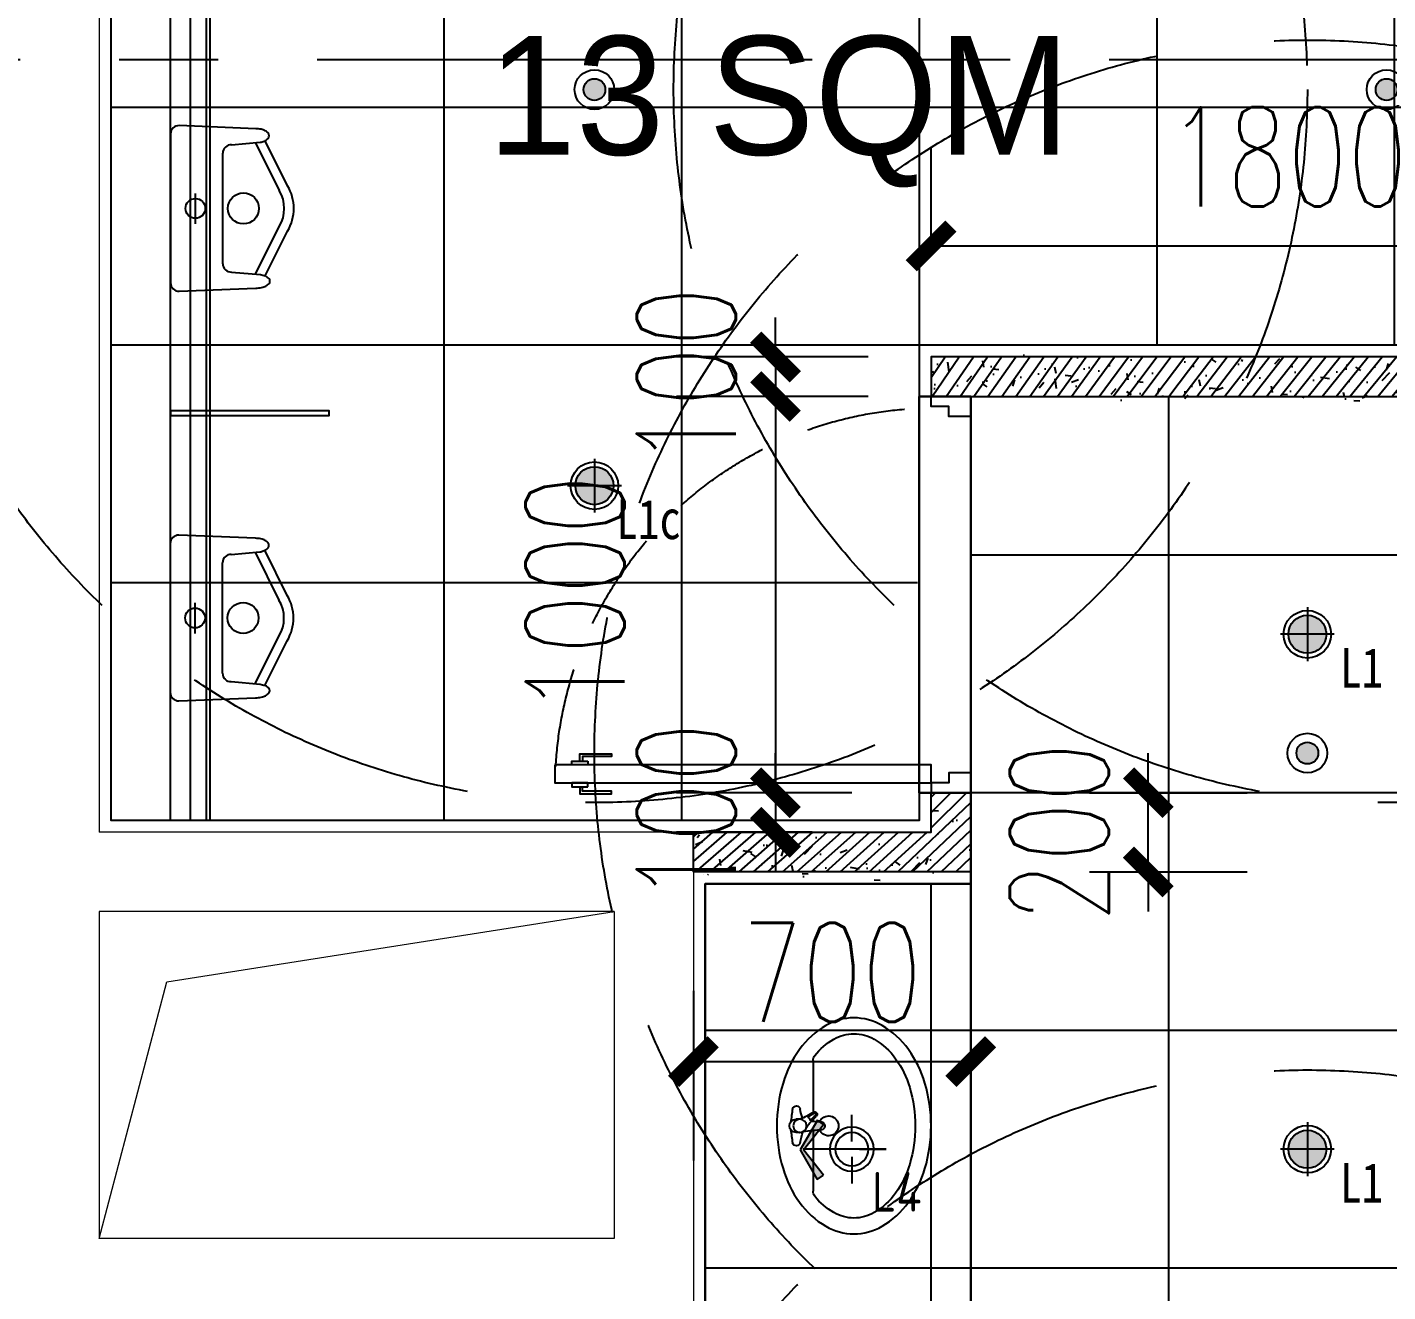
# Model space of a CAD drawing. Header units: millimetres. Extents: x -86392818 to -86307589, y 1129347621 to 1129375919.
# Drawn here: x -86317571 to -86314136, y 1129361861 to 1129365053 of the extents above; entities that cross this region are included whole.
import ezdxf
from ezdxf.enums import TextEntityAlignment as Align

# ---------------------------------------------------------------- set-up
doc = ezdxf.new("R2010")
doc.units = ezdxf.units.MM
doc.header["$LTSCALE"] = 1000
for name, pattern in [('CENTER', [2, 1.25, -0.25, 0.25, -0.25]), ('DASH', [0.35, 0.25, -0.1]), ('DASHED2', [0.375, 0.25, -0.125])]:
    doc.linetypes.add(name, pattern=pattern)
doc.layers.get('Defpoints').update_dxf_attribs({"color": 250})
for name, color, linetype in [('A—墙体-填充', 8, 'Continuous'), ('A—轴线', 1, 'CENTER'), ('C—平顶—喷淋', 5, 'Continuous'), ('C—平顶—灯具', 1, 'Continuous'), ('C—平顶—轮廓线', 4, 'Continuous'), ('FF-FIXT', 31, 'Continuous'), ('F—地坪—hatch', 8, 'Continuous'), ('F—地坪—分格', 5, 'Continuous'), ('P—平面—卫生间隔断2', 4, 'Continuous'), ('P—平面—固定家具(不到顶)', 4, 'Continuous'), ('P—平面—移动家具', 165, 'Continuous'), ('P—平面—装饰面层线', 6, 'Continuous'), ('P—平面—门', 1, 'Continuous'), ('P—隔墙—石膏板墙（到顶）', 2, 'Continuous'), ('TEXT\u3000文字', 4, 'Continuous'), ('WALL-DIM', 3, 'Continuous')]:
    doc.layers.add(name, color=color, linetype=linetype)
doc.layers.add('Q-01 原始墙柱', color=7, linetype='Continuous', lineweight=0)
doc.styles.add('_TCH_DIM_T3', font='SIMPLEX', dxfattribs={"width": 0.7058823529411765, "bigfont": 'GBCBIG'})
doc.styles.add('HZTXT', font='t.shx', dxfattribs={"bigfont": 'hztxt.shx'})
doc.styles.get("Standard").update_dxf_attribs({"font": 'gbenor.shx', "bigfont": 'gbcbig.shx'})
doc.styles.add('黑体', font='simhei.ttf')
doc.linetypes.add('R_LINE', pattern='A,0.3,-0.1,["D",Standard,S=0.08,R=0,X=-0.03,Y=-0.03],-0.1', length=0.5)
doc.dimstyles.new('WALL-DIM', dxfattribs={"dimtxt": 250, "dimasz": 100, "dimexe": 250, "dimexo": 300, "dimgap": 100, "dimtad": 1, "dimdec": 0, "dimzin": 0, "dimdsep": 46, "dimtxsty": '_TCH_DIM_T3', "dimblk": 'ARCHTICK', "dimcen": 0.09, "dimclrd": 1, "dimclre": 1, "dimclrt": 7, "dimazin": 2, "dimtfac": 1, "dimtdec": 0, "dimtix": 1, "dimtmove": 2, "dimatfit": 3, "dimfxl": 500, "dimfxlon": 1, "dimtolj": 1, "dimtzin": 0, "dimarcsym": 0})
pattern_1 = [(45, (0, 0), (-17.67766952966369, 17.67766952966369), []), (49.99999999999999, (0, 0), (182.184668996004, -15.93908553890309), [19.05, -209.55]), (355, (0, 0), (-35.24282597566699, 191.05664288218), [15.24, -167.64]), (100.451, (15.182, -1.32825), (146.9425016659592, 175.1166878202919), [16.19, -178.09]), (46.18420000000001, (0, 50.8), (271.0790408921299, -42.04232793272715), [28.575, -314.325]), (96.6356, (22.5899, 47.2965), (237.4042344662371, 247.4255558900492), [24.285, -267.135]), (351.1840000000001, (0, 50.8), (237.4046058139339, 247.4251178605977), [22.86, -251.46]), (21, (25.4, 38.1), (151.6148798353833, -102.2655185167625), [19.05, -209.55]), (326.0000000000001, (25.4, 38.1), (61.80202834764707, 184.1879661223193), [15.24, -167.64]), (71.4514, (38.0345, 29.5779), (213.4164907701245, 81.92285771605745), [16.19, -178.09]), (37.50000000000001, (0, 0), (3.088603250591817, 84.55503887315311), [0, -165.608, 0, -170.18, 0, -168.275]), (7.499999999999999, (0, 0), (66.81966251030575, 100.1805748181195), [0, -97.02799999999999, 0, -161.798, 0, -64.135]), (327.5, (-56.642, 0), (135.5905951668714, -5.728743992673444), [0, -63.5, 0, -198.12, 0, -262.89]), (317.5, (-82.042, 0), (148.129181386018, 25.42649103333303), [0, -82.55, 0, -131.572, 0, -186.69])]

# ---------------------------------------------------------------- blocks, each defined once
blk = doc.blocks.new('$lvtry$00000195')
at = {"color": 0}
for p, q in [((-16.69233967363834, -58.32463455200195), (-16.69233967363834, -48.48868727684021)), ((16.69233883917332, -58.32463455200195), (16.69233883917332, -48.48868727684021)), ((-165.1691291630268, -91.37854719161987), (-34.43534030020237, -91.37854719161987)), ((-16.18431635200977, -91.37854719161987), (-10.95621004700661, -91.37854719161987)), ((10.95620921254158, -91.37854719161987), (165.1691283285618, -91.37854719161987))]:
    blk.add_line(p, q, dxfattribs=at)
blk.add_lwpolyline([(272.6389248520136, -194.7421038150787, -0.132138150954981), (253.5803441107273, -265.5990381240845, -0.1066614028990579), (192.7848324477673, -332.4455661773682, -0.08333936943727896), (107.9217584133148, -373.8538565635681, -0.07203938757544345), (-4.172325134277344e-07, -389.484207868576, -0.0720393875754408), (-107.9217592477798, -373.8538565635681, -0.08333936943727983), (-192.7848332822323, -332.4455661773682, -0.1066614028990598), (-253.5803449451923, -265.5990381240845, -0.1321381509549841), (-272.6389256864786, -194.7421038150787, -0.1321381509549794), (-253.5803449451923, -123.885169506073, -0.1066614028990545), (-192.7848332822323, -57.03864169120789, -0.08333936943728208), (-107.9217592477798, -15.63035130500793, -0.07203938757544434), (-4.172325134277344e-07, 0, -0.07203938757544699), (107.9217584133148, -15.63035130500793, -0.08333936943728112), (192.7848324477673, -57.03864169120789, -0.1066614028990595), (253.5803441107273, -123.885169506073, -0.1321381509549796)], format="xyb", close=True, dxfattribs=at)
blk.add_circle((-4.172325134277344e-07, -58.32463455200195), 16.69233925081608, dxfattribs=at)
for centre, radius, start, end in [((-64.28781054913998, 218.3654627799988), 258.7112282179222, 274.7069152309099, 282.3731624528651), ((-4.172325134277344e-07, -48.48868727684021), 16.69233925081608, 0, 180), ((64.28780971467495, 218.3654627799988), 258.7112282179222, 257.6268375471349, 265.2930847690901), ((-40.18135765194893, -49.11782050132751), 10.06450358181337, 106.6095623211272, 258.164817256776), ((-74.62124821543694, -228.483856678009), 172.5795059260873, 71.36004804064723, 79.18731878088961), ((-170.980091676116, 3.459482908248901), 166.2489730946692, 324.8410702194401, 338.1337136159112), ((381.0866096019745, -130.7378859519958), 372.2172360846195, 170.1008307913739, 177.6017530940374), ((74.62124738097191, -228.483856678009), 172.5795059260873, 100.8126812191104, 110.4190704462715), ((40.1813568174839, -49.11782050132751), 10.06450358181337, 281.835182743224, 73.39043767887277), ((-68.28579360246658, -231.3372843265533), 174.1962364631342, 128.9256908723764, 149.8905968400525), ((-165.1691291630268, -111.3785471916199), 20, 90, 128.9256908723764), ((-28.90521539747715, -95.10043668746948), 6.774339234079719, 155.3439806171497, 308.3224213043854), ((-170.980091676116, 3.459482908248901), 169.652629299969, 324.8410702194401, 331.3523351813095), ((-28.90521539747715, -95.10043668746948), 3.370683028779979, 155.3439806171497, 308.3224213043854), ((100.4320492744446, -209.866286277771), 169.6526292999691, 132.3140586581669, 138.8253197543048), ((100.4320492744446, -209.866286277771), 166.2489730946693, 125.5326812907816, 138.8253197543048), ((-12.26054613292217, -73.92359852790833), 10.59940537502004, 201.892371605984, 261.7740215935694), ((-381.0866104364395, -130.7378859519958), 372.2172360846195, 2.398246905962601, 6.762688729096951), ((165.1691283285618, -111.3785471916199), 20, 51.07430912762359, 90), ((165.1691283285618, -111.3785471916199), 20, 51.07430912762359, 90), ((68.28579276800156, -231.3372843265533), 174.1962364631293, 30.10940315994746, 51.07430912762359), ((-4.172325134277344e-07, -130.7294490337372), 25.04147884924896, 112.5160050319431, 67.48399496805696), ((-4.172325134277344e-07, -111.4875917434692), 9.902517937004529, 201.7836905390656, 338.2163094609344), ((-131.3919274657965, -194.7421038150787), 101.2469982179396, 149.8905968400525, 180), ((131.3919266313314, -194.7421038150787), 101.2469982179356, 0, 30.10940315994746), ((-131.3919274657965, -194.7421038150787), 101.2469982179332, 180, 210.1094031599475), ((131.3919266313314, -194.7421038150787), 101.2469982179359, 329.8905968400526, 0), ((-68.28579360246658, -158.1469235420227), 174.1962364631246, 210.1094031599475, 234.4623142680914), ((68.28579276800156, -158.1469235420227), 174.1962364631294, 305.5376857319085, 329.8905968400526), ((-27.00015760958195, -100.3470373153687), 245.2267269097811, 234.4623142680914, 253.5182608374615), ((27.00015677511692, -100.3470373153687), 245.2267269097772, 286.4817391625385, 305.5376857319085), ((-4.172325134277344e-07, -9.089240074157715), 340.394967608484, 253.5182608374615, 270), ((-4.172325134277344e-07, -9.089240074157715), 340.3949676084785, 270, 286.4817391625385)]:
    blk.add_arc(centre, radius, start, end, dxfattribs=at)
blk = doc.blocks.new('A$C6d60e384')
at = {"layer": 'P—平面—门', "extrusion": (6.022252300000004e-09, 9.308592799999997e-09, 1), "elevation": 9.4955826690966e-06}
blk.add_lwpolyline([(100, 1000), (-1.126100168193314e-15, 1000), (-3.92903488647165e-15, 950), (55, 950), (55, 975), (100, 975)], close=True, dxfattribs=at)
at = {"layer": 'P—平面—门', "elevation": -6.673853795998774e-06}
blk.add_lwpolyline([(1050, 70), (1050, 25), (100, 25), (100, 70)], close=True, dxfattribs=at)
at = {"layer": 'P—平面—门', "color": 9, "extrusion": (6.022252300000004e-09, 9.308592799999997e-09, 1)}
for points, elevation in [([(986.7384538501501, 80), (986.7384538501501, 98.11192059516907), (986.7384538501501, 98.11192059516907), (906.7384538501501, 98.11192059516907), (906.7384538501501, 91.11192059516907), (979.7384538501501, 91.11192059516907), (979.7384538501501, 80)], 4.621383287912011e-07), ([(986.7384538501501, 15), (986.7384538501501, -3.111920595169072), (986.7384538501501, -3.111920595169072), (906.7384538501501, -3.111920595169072), (906.7384538501501, 3.888079404830929), (979.7384538501501, 3.888079404830929), (979.7384538501501, 15)], 4.62138328068992e-07)]:
    blk.add_lwpolyline(points, dxfattribs=dict(at, elevation=elevation))
for points, elevation in [([(966.7384538501501, 80), (966.7384538501501, 70), (1006.73845385015, 70), (1006.73845385015, 80)], 1.008031920427257e-07), ([(966.7384538501501, 15), (966.7384538501501, 25), (1006.73845385015, 25), (1006.73845385015, 15)], 1.008031930968735e-07)]:
    blk.add_lwpolyline(points, close=True, dxfattribs=dict(at, elevation=elevation))
at = {"layer": 'P—平面—门', "extrusion": (6.022252300000004e-09, 9.308592799999997e-09, 1)}
for points in [[(0, 0), (2.802934718278335e-15, 50.00000000000001), (55.00000000000001, 50.00000000000001), (55, 25), (100, 25), (100, -2.937330680338584e-24)], [(100, -2.937330680338584e-24), (0, 0)]]:
    blk.add_lwpolyline(points, dxfattribs=at)
at = {"layer": 'P—平面—门', "color": 251, "linetype": 'DASHED2', "extrusion": (6.022252300000004e-09, 9.308592799999997e-09, 1)}
blk.add_arc((90.94718488554552, 14.37825112003209, -380905905.7522035), 960.664402649625, 3.319238204849895, 89.46006643878563, dxfattribs=at)
blk = doc.blocks.new('$lvtry$00000234')
at = {"color": 0}
for p, q in [((-39.33487820625305, -62.56481426954269), (37.92116856575012, -62.56481426954269)), ((-139.6757028102875, -131.7203925848007), (139.5812139511108, -131.7203926444054)), ((-160.6583280563354, -153.5744669437408), (-167.0881416797638, -227.1090129613876)), ((160.5633294582367, -153.5868979096413), (166.8352358341217, -226.2307397127151)), ((-165.9755992889404, -214.3854252099991), (-45.68155717849731, -274.1496642827988)), ((165.8083703517914, -214.3371550440788), (45.41717028617859, -274.1496642827988))]:
    blk.add_line(p, q, dxfattribs=at)
blk.add_lwpolyline([(170.8382084369659, -238.6369906067848, 0.002799224399786941), (171.0465054512024, -239.0403150320053, 0.1051749985990888), (177.4744017124176, -246.7984821796417, 0.1689089650622772), (183.5022101402283, -248.8945862054825, 0.1689089650621632), (189.5300183296204, -246.7984821200371, 0.1051749985980265), (195.9579150676727, -239.0403150320053, 0.06729118041158669), (199.6618356704712, -228.8280938863754, 0.05344065871876807), (201.1172368526459, -215.2500000596046), (209.1034581661224, -21.8665052652359, 0.4263547227833062), (188.1213426589966, 0), (-188.1213428974152, -5.960464477539062e-08, 0.4261796984753045), (-209.1039679050446, -21.85407435894012), (-201.2320029735565, -215.2500000596046, 0.05056628170436467), (-199.7730829715729, -229.6389316916466, 0.06440481855728585), (-196.0798931121826, -240.3957397937775, 0.1039498976687109), (-189.5862362384796, -248.6511541604996, 0.1760682132066466), (-183.6415998935699, -250.8114461898804, 0.176068213209208), (-177.6969637870789, -248.6511541604996, 0.1039498976640903), (-171.2033069133759, -240.3957397937775, 0.00913790330138235), (-170.511611700058, -238.9306022524834), (-57.25145053863525, -295.200283229351, 0.2763607166965815), (56.98706293106079, -295.200283229351), (170.8382084369659, -238.6369906663895)], format="xyb", dxfattribs=at)
for points in [[(-167.0881416797638, -227.1090129613876), (-170.511611700058, -238.9306022524834)], [(167.3425841331482, -228.8280938863754), (170.8382084369659, -238.6369906663895)]]:
    blk.add_lwpolyline(points)
for centre, radius in [((0.05476737022399902, -62.56481426954269), 25.00048468202858), ((0.0283501148223877, -183.8271946907043), 39.12803166830254)]:
    blk.add_circle(centre, radius, dxfattribs=at)
for centre, radius, start, end in [((-139.6757025718689, -152.7203925848007), 21, 90, 182.3308744582203), ((139.5812139511108, -152.7203925848007), 21, 357.6351816284423, 90), ((229.9529695510864, -215.25), 64.06578615710568, 189.8691043890647, 192.2360572647931), ((-0.1321935653686523, -199.7511901855469), 87.23461174282761, 238.5235635358006, 301.4764364641994)]:
    blk.add_arc(centre, radius, start, end, dxfattribs=at)
blk = doc.blocks.new('A$C5AE9663F')
at = {"layer": 'A—轴线', "color": 24, "linetype": 'CENTER'}
blk.add_line((29900, 14500), (-4400, 14500), dxfattribs=at)
blk = doc.blocks.new('A$C23090EF4')
at = {"layer": 'C—平顶—灯具', "color": 1}
for p, q in [((166.3745706129121, 207.6790022371133, 3.810314301665388e-08), (166.3745706129121, 274.9346632957895, 3.810314301665388e-08)), ((80.0072987540625, 188.5673914371291, 3.810314301665388e-08), (289.5182813548599, 188.5673914371291, 3.810314301665388e-08)), ((147.2629598135827, 188.5673914371291, 3.810314301665388e-08), (80.0072987540625, 188.5673914371291, 3.810314301665388e-08)), ((185.4861814122414, 188.5673914371291, 3.810314301665388e-08), (252.7418424717616, 188.5673914371291, 3.810314301665388e-08)), ((166.3745706129121, 169.4557806380471, 3.810314301665388e-08), (166.3745706129121, 102.2001195784687, 3.810314301665388e-08))]:
    blk.add_line(p, q, dxfattribs=at)
at = {"layer": 'C—平顶—灯具'}
for p, q in [((237.7800405120943, 251.0249660771078, 3.810314301665388e-08), (253.193114568945, 261.8140402766439, 3.810314301665388e-08)), ((288.4237071124371, 187.1628723882168, 3.810314301665388e-08), (237.7800405120943, 251.0249660771078, 3.810314301665388e-08)), ((253.193114568945, 261.8140402766439, 3.810314301665388e-08), (296.6947772590211, 187.1978698642197, 3.810314301665388e-08)), ((238.3222851012251, 122.8744948266976, 3.810314301665388e-08), (288.4237071124371, 187.1628723882168, 3.810314301665388e-08)), ((296.6947772590211, 187.1978698642197, 3.810314301665388e-08), (253.8261094938498, 112.2162396614876, 3.810314301665388e-08)), ((253.8261094938498, 112.2162396614876, 3.810314301665388e-08), (238.3222851012251, 122.8744948266976, 3.810314301665388e-08))]:
    blk.add_line(p, q, dxfattribs=at)
at = {"layer": 'C—平顶—灯具', "color": 1}
blk.add_ellipse((166.3745706129121, 188.5673914371291, 3.810314301665388e-08), major_axis=(39.37144325734114, 39.37144325734114), ratio=0.999999999998767, start_param=0.7853981633980648, end_param=7.068583470577651, dxfattribs=at)
at = {"layer": 'C—平顶—灯具', "color": 8}
blk.add_ellipse((166.3745706129121, 188.5673914371291, 3.810314301665388e-08), major_axis=(-29.52858244299803, 29.52858244299803), ratio=0.9999999999999942, start_param=-0.7853981633974512, end_param=5.497787143782135, dxfattribs=at)
at = {"layer": 'C—平顶—灯具', "color": 9}
for points in [[(237.7800405120943, 251.0249660740956, 3.810314301665388e-08), (288.4237071134266, 187.1628723812464, 3.810314301665388e-08), (253.1931145681301, 261.8140402718564, 3.810314301665388e-08), (296.6947772590211, 187.197869857162, 3.810314301665388e-08)], [(238.3222851011087, 122.8744948165549, 3.810314301665388e-08), (288.4237071134266, 187.1628723812464, 3.810314301665388e-08), (253.8261094946647, 112.21623965865, 3.810314301665388e-08), (296.6947772590211, 187.197869857162, 3.810314301665388e-08)]]:
    blk.add_solid(points, dxfattribs=at)
at = {"layer": 'C—平顶—灯具', "color": 1}
blk.add_attdef('L0', text='', height=100, dxfattribs=at).set_placement((3.108038632490207, 131.0370110616786, 3.810314301665388e-08), align=Align.TOP_LEFT)
blk = doc.blocks.new('A$C57ED5969')
at = {"layer": 'C—平顶—灯具'}
h = blk.add_hatch(color=7, dxfattribs=at)
h.set_gradient(color1=(255, 255, 255), color2=(128, 128, 128), name='SPHERICAL')
edge = h.paths.add_edge_path()
edge.add_arc((0, 1.164153218269348e-10), 47.99999999976313, 0, 360)
for p, q in [((2.328306436538696e-10, 67.95796331076417), (2.328306436538696e-10, -67.95796331088059)), ((67.95796331111342, 0), (-67.95796331064776, 0))]:
    blk.add_line(p, q, dxfattribs=at)
for radius in [59.99999999970392, 47.99999999976313]:
    blk.add_circle((0, 0), radius, dxfattribs=at)
at = {"layer": 'C—平顶—灯具', "style": '黑体', "width": 0.8}
blk.add_text('L1', height=100, dxfattribs=at).set_placement((136.9602552212309, -84.63702168583404, 75.29647824816585), align=Align.MIDDLE_CENTER)
blk = doc.blocks.new('L2a')
at = {"layer": 'C—平顶—灯具'}
h = blk.add_hatch(color=7, dxfattribs=at)
h.set_gradient(color1=(255, 255, 255), color2=(128, 128, 128), name='SPHERICAL')
edge = h.paths.add_edge_path()
edge.add_arc((-2.328306436538696e-10, 2.328306436538696e-10), 47.99999999976313, 0, 360)
for p, q in [((0, 67.95796331088059), (0, -67.95796331076417)), ((67.95796331088059, 1.164153218269348e-10), (-67.95796331088059, 1.164153218269348e-10))]:
    blk.add_line(p, q, dxfattribs=at)
for radius in [59.99999999970392, 47.99999999976313]:
    blk.add_circle((-2.328306436538696e-10, 1.164153218269348e-10), radius, dxfattribs=at)
at = {"layer": 'C—平顶—灯具', "style": '黑体', "width": 0.8}
blk.add_text('L1c', height=100, dxfattribs=at).set_placement((136.9602552209981, -84.63702168571763, 75.29647824816585), align=Align.MIDDLE_CENTER)
blk = doc.blocks.new('pen lin')
at = {"layer": 'C—平顶—喷淋'}
blk.add_hatch(color=8, dxfattribs=at).paths.add_polyline_path([(-27.5, 0, 1), (27.5, 0, 1)])
for radius in [49.99999999999999, 27.49999999999999]:
    blk.add_circle((0, 0), radius, dxfattribs=at)
at = {"layer": 'Defpoints', "color": 251, "linetype": 'DASH', "ltscale": 3}
blk.add_circle((0, 0), 1800, dxfattribs=at)
blk = doc.blocks.new('_ArchTick')
at = {"color": 44, "const_width": 0.4}
blk.add_lwpolyline([(-0.5, -0.5), (0.5, 0.5)], dxfattribs=at)
blk = doc.blocks.new('*D273')
at = {"layer": 'Defpoints', "color": 0, "transparency": 16777216}
for p in [(-86313489.20660247, 1129364501.113646), (-86315289.20660238, 1129364220.965556), (-86313489.20660247, 1129364220.965557)]:
    blk.add_point(p, dxfattribs=at)
at = {"layer": 'WALL-DIM', "color": 1, "lineweight": -2, "transparency": 16777216}
for p, q in [((-86315289.20660238, 1129364501.113646), (-86315289.20660238, 1129364751.113646)), ((-86313489.20660247, 1129364501.113646), (-86313489.20660247, 1129364751.113646)), ((-86315289.20660238, 1129364501.113646), (-86313489.20660247, 1129364501.113646))]:
    blk.add_line(p, q, dxfattribs=at)
at = {"layer": 'WALL-DIM', "color": 1, "lineweight": -2, "transparency": 16777216, "xscale": 100, "yscale": 100, "zscale": 100, "rotation": 180}
blk.add_blockref('_ArchTick', (-86315289.20660238, 1129364501.113646), dxfattribs=at)
at = {"layer": 'WALL-DIM', "color": 1, "lineweight": -2, "transparency": 16777216, "xscale": 100, "yscale": 100, "zscale": 100}
blk.add_blockref('_ArchTick', (-86313489.20660247, 1129364501.113646), dxfattribs=at)
at = {"layer": 'WALL-DIM', "color": 7, "transparency": 16777216, "insert": (-86314389.20660242, 1129364726.113646), "char_height": 250, "attachment_point": 5, "style": '_TCH_DIM_T3'}
blk.add_mtext('\\A1;1800', dxfattribs=at)
blk = doc.blocks.new('*D274')
at = {"layer": 'Defpoints', "color": 0, "transparency": 16777216}
for p in [(-86315147.66225271, 1129364220.965557), (-86315682.12497947, 1129364120.965557), (-86315147.66225271, 1129364120.965557)]:
    blk.add_point(p, dxfattribs=at)
at = {"layer": 'WALL-DIM', "color": 1, "lineweight": -2, "transparency": 16777216}
for p, q in [((-86315682.12497947, 1129364220.965557), (-86315682.12497947, 1129364320.965557)), ((-86315447.66225271, 1129364220.965557), (-86315932.12497947, 1129364220.965557)), ((-86315682.12497947, 1129364220.965557), (-86315682.12497947, 1129364120.965557)), ((-86315447.66225271, 1129364120.965557), (-86315932.12497947, 1129364120.965557)), ((-86315682.12497947, 1129364120.965557), (-86315682.12497947, 1129364020.965557))]:
    blk.add_line(p, q, dxfattribs=at)
at = {"layer": 'WALL-DIM', "color": 1, "lineweight": -2, "transparency": 16777216, "xscale": 100, "yscale": 100, "zscale": 100}
for p, rotation in [((-86315682.12497947, 1129364220.965557), 270), ((-86315682.12497947, 1129364120.965557), 90)]:
    blk.add_blockref('_ArchTick', p, dxfattribs=dict(at, rotation=rotation))
at = {"layer": 'WALL-DIM', "color": 7, "transparency": 16777216, "insert": (-86315907.12497912, 1129364170.965557), "char_height": 250, "attachment_point": 5, "rotation": 90, "style": '_TCH_DIM_T3'}
blk.add_mtext('\\A1;100', dxfattribs=at)
blk = doc.blocks.new('*D275')
at = {"layer": 'Defpoints', "color": 0, "transparency": 16777216}
for p in [(-86315147.66225271, 1129364120.965557), (-86315682.12497953, 1129363120.965557), (-86315189.20660241, 1129363120.965557)]:
    blk.add_point(p, dxfattribs=at)
at = {"layer": 'WALL-DIM', "color": 1, "lineweight": -2, "transparency": 16777216}
for p, q in [((-86315447.66225271, 1129364120.965557), (-86315932.12497953, 1129364120.965557)), ((-86315682.12497953, 1129364120.965557), (-86315682.12497953, 1129363120.965557)), ((-86315489.20660241, 1129363120.965557), (-86315932.12497953, 1129363120.965557))]:
    blk.add_line(p, q, dxfattribs=at)
at = {"layer": 'WALL-DIM', "color": 1, "lineweight": -2, "transparency": 16777216, "xscale": 100, "yscale": 100, "zscale": 100}
for p, rotation in [((-86315682.12497953, 1129364120.965557), 90), ((-86315682.12497953, 1129363120.965557), 270)]:
    blk.add_blockref('_ArchTick', p, dxfattribs=dict(at, rotation=rotation))
at = {"layer": 'WALL-DIM', "color": 7, "transparency": 16777216, "insert": (-86316188.20911807, 1129363620.965557), "char_height": 250, "attachment_point": 5, "rotation": 90, "style": '_TCH_DIM_T3'}
blk.add_mtext('\\A1;1000', dxfattribs=at)
blk = doc.blocks.new('*D276')
at = {"layer": 'Defpoints', "color": 0, "transparency": 16777216}
for p in [(-86315189.20660241, 1129363120.965557), (-86315682.12497953, 1129363020.965557), (-86315289.20660241, 1129363020.965557)]:
    blk.add_point(p, dxfattribs=at)
at = {"layer": 'WALL-DIM', "color": 1, "lineweight": -2, "transparency": 16777216}
for p, q in [((-86315682.12497953, 1129363120.965557), (-86315682.12497953, 1129363220.965557)), ((-86315489.20660241, 1129363120.965557), (-86315932.12497953, 1129363120.965557)), ((-86315682.12497953, 1129363120.965557), (-86315682.12497953, 1129363020.965557)), ((-86315589.20660241, 1129363020.965557), (-86315932.12497953, 1129363020.965557)), ((-86315682.12497953, 1129363020.965557), (-86315682.12497953, 1129362920.965557))]:
    blk.add_line(p, q, dxfattribs=at)
at = {"layer": 'WALL-DIM', "color": 1, "lineweight": -2, "transparency": 16777216, "xscale": 100, "yscale": 100, "zscale": 100}
for p, rotation in [((-86315682.12497953, 1129363120.965557), 270), ((-86315682.12497953, 1129363020.965557), 90)]:
    blk.add_blockref('_ArchTick', p, dxfattribs=dict(at, rotation=rotation))
at = {"layer": 'WALL-DIM', "color": 7, "transparency": 16777216, "insert": (-86315907.12497918, 1129363070.965557), "char_height": 250, "attachment_point": 5, "rotation": 90, "style": '_TCH_DIM_T3'}
blk.add_mtext('\\A1;100', dxfattribs=at)
blk = doc.blocks.new('*D277')
at = {"layer": 'Defpoints', "color": 0, "transparency": 16777216}
for p in [(-86315889.20660238, 1129362920.965556), (-86315189.20660238, 1129362920.965556), (-86315189.20660238, 1129362442.205222)]:
    blk.add_point(p, dxfattribs=at)
at = {"layer": 'WALL-DIM', "color": 1, "lineweight": -2, "transparency": 16777216}
for p, q in [((-86315889.20660238, 1129362620.965556), (-86315889.20660238, 1129362192.205222)), ((-86315189.20660238, 1129362620.965556), (-86315189.20660238, 1129362192.205222)), ((-86315889.20660238, 1129362442.205222), (-86315189.20660238, 1129362442.205222))]:
    blk.add_line(p, q, dxfattribs=at)
at = {"layer": 'WALL-DIM', "color": 1, "lineweight": -2, "transparency": 16777216, "xscale": 100, "yscale": 100, "zscale": 100, "rotation": 180}
blk.add_blockref('_ArchTick', (-86315889.20660238, 1129362442.205222), dxfattribs=at)
at = {"layer": 'WALL-DIM', "color": 1, "lineweight": -2, "transparency": 16777216, "xscale": 100, "yscale": 100, "zscale": 100}
blk.add_blockref('_ArchTick', (-86315189.20660238, 1129362442.205222), dxfattribs=at)
at = {"layer": 'WALL-DIM', "color": 7, "transparency": 16777216, "insert": (-86315539.20660238, 1129362667.205222), "char_height": 250, "attachment_point": 5, "style": '_TCH_DIM_T3'}
blk.add_mtext('\\A1;700', dxfattribs=at)
blk = doc.blocks.new('*D278')
at = {"layer": 'Defpoints', "color": 0, "transparency": 16777216}
for p in [(-86315189.20660241, 1129363120.965557), (-86314740.76739366, 1129363120.965557), (-86315189.20660241, 1129362920.965557)]:
    blk.add_point(p, dxfattribs=at)
at = {"layer": 'WALL-DIM', "color": 1, "lineweight": -2, "transparency": 16777216}
for p, q in [((-86314740.76739366, 1129363120.965557), (-86314740.76739366, 1129363220.965557)), ((-86314889.20660241, 1129363120.965557), (-86314490.76739366, 1129363120.965557)), ((-86314740.76739366, 1129362920.965557), (-86314740.76739366, 1129363120.965557)), ((-86314889.20660241, 1129362920.965557), (-86314490.76739366, 1129362920.965557)), ((-86314740.76739366, 1129362920.965557), (-86314740.76739366, 1129362820.965557))]:
    blk.add_line(p, q, dxfattribs=at)
at = {"layer": 'WALL-DIM', "color": 1, "lineweight": -2, "transparency": 16777216, "xscale": 100, "yscale": 100, "zscale": 100}
for p, rotation in [((-86314740.76739366, 1129363120.965557), 270), ((-86314740.76739366, 1129362920.965557), 90)]:
    blk.add_blockref('_ArchTick', p, dxfattribs=dict(at, rotation=rotation))
at = {"layer": 'WALL-DIM', "color": 7, "transparency": 16777216, "insert": (-86314965.76739332, 1129363020.965557), "char_height": 250, "attachment_point": 5, "rotation": 90, "style": '_TCH_DIM_T3'}
blk.add_mtext('\\A1;200', dxfattribs=at)

msp = doc.modelspace()

# ---------------------------------------------------------------- hatches: boundary and pattern name
at = {"layer": 'A—墙体-填充'}
h = msp.add_hatch(dxfattribs=at)
h.set_pattern_fill('A-剖面线2', color=256)
h.set_pattern_definition(pattern_1)
h.paths.add_polyline_path([(-86313089.20660238, 1129364970.965556), (-86313489.20660275, 1129364970.965556), (-86313489.20660247, 1129364220.965556), (-86315289.20660238, 1129364220.965556), (-86315289.20660238, 1129364120.965556), (-86313489.20660238, 1129364120.965556), (-86313489.20660238, 1129362680.965557), (-86313389.20660238, 1129362680.965557), (-86313389.20660238, 1129364870.965556), (-86313089.20660238, 1129364870.965556)])
h = msp.add_hatch(dxfattribs=at)
h.set_pattern_fill('A-剖面线2', color=256)
h.set_pattern_definition(pattern_1)
h.paths.add_polyline_path([(-86315889.20660238, 1129363020.965556), (-86315289.20660238, 1129363020.965556), (-86315289.20660238, 1129363120.965556), (-86315189.20660238, 1129363120.965556), (-86315189.20660238, 1129362920.965556), (-86315889.20660238, 1129362920.965556)])
at = {"layer": 'F—地坪—hatch'}
h = msp.add_hatch(dxfattribs=at)
h.set_pattern_fill('A-方格[100*100]', color=251, scale=6)
h.set_pattern_definition([(0, (-86315319.20660238, 1129364250.965556), (0, 600), []), (90, (-86315319.20660238, 1129364250.965556), (-600, 3.673940397442059e-14), [])])
h.paths.add_polyline_path([(-86313119.20660238, 1129367540.965556), (-86315159.20660223, 1129367540.965556), (-86315159.20660238, 1129366140.965556), (-86317359.20660238, 1129366140.965556), (-86317359.20660238, 1129363050.965556), (-86315319.20660238, 1129363050.965556), (-86315319.20660238, 1129363120.965556), (-86315323.76889807, 1129363120.965556), (-86315323.76889807, 1129364120.965556), (-86315319.20660238, 1129364250.965556), (-86313519.20660248, 1129364250.965556), (-86313519.20660277, 1129365000.965556), (-86313119.20660238, 1129365000.965556)])
h = msp.add_hatch(dxfattribs=at)
h.set_pattern_fill('_USER', color=251, scale=600, double=1, pattern_type=0)
h.set_pattern_definition([(0, (-86313489.20660238, 1129360120.965556), (0, 600), []), (90, (-86313489.20660238, 1129360120.965556), (-600, 3.673940397442059e-14), [])])
h.paths.add_polyline_path([(-86313489.20660238, 1129364120.965556), (-86315189.20660238, 1129364120.965556), (-86315189.20660238, 1129362890.965556), (-86315859.20660238, 1129362890.965556), (-86315859.20660238, 1129360250.965556), (-86315189.20660238, 1129360250.965556), (-86313489.20660238, 1129360250.965556)])

# ---------------------------------------------------------------- linework, layer by layer
at = {"layer": 'C—平顶—灯具', "linetype": 'R_LINE'}
msp.add_line((-86317109.20660238, 1129363050.965556), (-86317109.20660238, 1129366140.965556), dxfattribs=at)
at = {"layer": 'C—平顶—轮廓线'}
for p, q in [((-86317159.20660238, 1129363050.965556), (-86317159.20660238, 1129366140.965556)), ((-86315189.20660238, 1129360250.965556), (-86315189.20660238, 1129362890.965556))]:
    msp.add_line(p, q, dxfattribs=at)
msp.add_lwpolyline([(-86315189.20660238, 1129363120.965556), (-86315319.20660238, 1129363120.965556), (-86315319.20660238, 1129364120.965556), (-86315189.20660238, 1129364120.965556)], close=True, dxfattribs=at)
at = {"layer": 'F—地坪—分格'}
for points in [[(-86320989.20660238, 1129360620.965556), (-86319489.20660238, 1129360620.965556), (-86319489.20660238, 1129360520.965556), (-86319389.20660238, 1129360520.965556), (-86319389.20660238, 1129360120.965556), (-86317489.20660238, 1129360120.965556), (-86317489.20660238, 1129360770.965556), (-86315989.20660238, 1129360770.965556), (-86315989.20660238, 1129360120.965556), (-86315189.20660238, 1129360120.965556), (-86315189.20660238, 1129360250.965556), (-86315859.20660238, 1129360250.965556), (-86315859.20660238, 1129362890.965556), (-86315189.20660238, 1129362890.965556), (-86315189.20660238, 1129364120.965556), (-86313489.20660238, 1129364120.965556), (-86313489.20660238, 1129360120.965556), (-86309839.20660238, 1129360120.965556), (-86309839.20660238, 1129358320.776644)], [(-86315189.20660238, 1129364120.965556), (-86313489.20660238, 1129364120.965556), (-86313489.20660238, 1129360120.965556), (-86315189.20660238, 1129360120.965556), (-86315189.20660238, 1129360250.965556), (-86315859.20660238, 1129360250.965556), (-86315859.20660238, 1129362890.965556), (-86315189.20660238, 1129362890.965556), (-86315189.20660238, 1129364120.965556)]]:
    msp.add_lwpolyline(points, dxfattribs=at)
msp.add_lwpolyline([(-86315319.20660238, 1129363120.965556), (-86315189.20660238, 1129363120.965556), (-86315189.20660238, 1129364120.965556), (-86315319.20660238, 1129364120.965556)], close=True, dxfattribs=at)
at = {"layer": 'P—平面—卫生间隔断2'}
msp.add_line((-86317209.20660238, 1129363050.965556), (-86317209.20660238, 1129366140.965556), dxfattribs=at)
msp.add_lwpolyline([(-86317209.20660238, 1129364084.965556), (-86317209.20660238, 1129364072.965556), (-86316809.20660238, 1129364072.965556), (-86316809.20660238, 1129364084.965556)], close=True, dxfattribs=at)
at = {"layer": 'P—平面—固定家具(不到顶)'}
msp.add_lwpolyline([(-86315859.20660238, 1129362890.965556), (-86315189.2066024, 1129362890.965556), (-86315189.20660238, 1129360250.965556), (-86315859.20660236, 1129360250.965556)], close=True, dxfattribs=at)
at = {"layer": 'P—平面—装饰面层线'}
for points in [[(-86315289.20660238, 1129363120.965556), (-86315319.20660238, 1129363120.965556), (-86315319.20660238, 1129363050.965556), (-86317359.20660238, 1129363050.965556), (-86317359.20660238, 1129366140.965556), (-86315159.20660238, 1129366140.965556), (-86315159.20660223, 1129367540.965556), (-86313119.20660238, 1129367540.965556), (-86313119.20660238, 1129365000.965556), (-86313519.20660277, 1129365000.965556), (-86313519.20660248, 1129364250.965556), (-86315319.20660238, 1129364250.965556), (-86315319.20660238, 1129364120.965556), (-86315289.20660238, 1129364120.965556)], [(-86315189.20660238, 1129362920.965556), (-86315189.20660238, 1129362890.965556), (-86315859.20660238, 1129362890.965556), (-86315859.20660238, 1129360250.965556), (-86315189.20660238, 1129360250.965556), (-86315189.20660238, 1129360220.965556)]]:
    msp.add_lwpolyline(points, dxfattribs=at)
at = {"layer": 'P—隔墙—石膏板墙（到顶）'}
for points in [[(-86313089.20660238, 1129364970.965556), (-86313489.20660275, 1129364970.965556), (-86313489.20660247, 1129364220.965556), (-86315289.20660238, 1129364220.965556), (-86315289.20660238, 1129364120.965556), (-86313489.20660238, 1129364120.965556), (-86313489.20660238, 1129362680.965557), (-86313389.20660238, 1129362680.965557), (-86313389.20660238, 1129364870.965556), (-86313089.20660238, 1129364870.965556)], [(-86315889.20660238, 1129363020.965556), (-86315289.20660238, 1129363020.965556), (-86315289.20660238, 1129363120.965556), (-86315189.20660238, 1129363120.965556), (-86315189.20660238, 1129362920.965556), (-86315889.20660238, 1129362920.965556)]]:
    msp.add_lwpolyline(points, close=True, dxfattribs=at)
at = {"layer": 'Q-01 原始墙柱'}
for p, q in [((-86317389.20660238, 1129366170.965556), (-86317389.20660238, 1129363020.965556)), ((-86315889.20660238, 1129363020.965556), (-86317389.20660238, 1129363020.965556)), ((-86315889.20660238, 1129363020.965556), (-86315889.20660238, 1129360770.965556)), ((-86317389.20660238, 1129362820.965556), (-86317389.20660238, 1129361995.965556)), ((-86316089.20660236, 1129362820.965556), (-86317389.20660236, 1129362820.965556)), ((-86316089.20660238, 1129362820.965556), (-86316089.20660238, 1129361995.965556)), ((-86316089.20660238, 1129361995.965556), (-86317389.20660238, 1129361995.965556))]:
    msp.add_line(p, q, dxfattribs=at)
at = {"layer": 'Q-01 原始墙柱', "color": 8}
msp.add_lwpolyline([(-86317389.20660238, 1129361995.965556), (-86317218.98711331, 1129362643.527985), (-86316089.20660238, 1129362820.965556)], dxfattribs=at)

# ---------------------------------------------------------------- block references
at = {"layer": 'A—轴线'}
msp.add_blockref('A$C5AE9663F', (-86337489.20660238, 1129350470.834794), dxfattribs=at)
at = {"layer": 'C—平顶—喷淋'}
for p in [(-86316139.20660213, 1129364895.833363), (-86314139.20660213, 1129364895.833363), (-86314339.20660211, 1129363220.965556), (-86314339.20660211, 1129360620.965556)]:
    msp.add_blockref('pen lin', p, dxfattribs=at)
at = {"layer": 'C—平顶—灯具'}
for name, p in [('L2a', (-86316139.20660211, 1129363895.965556)), ('A$C57ED5969', (-86314339.20660211, 1129363520.965556)), ('A$C57ED5969', (-86314339.20660211, 1129362220.965556))]:
    msp.add_blockref(name, p, dxfattribs=at)
at = {"layer": 'C—平顶—轮廓线'}
ref = msp.add_blockref('A$C23090EF4', (-86315322.83203177, 1129362032.398165, -3.810314301665388e-08), dxfattribs=dict(at, xscale=-1))
ref.add_attrib('L0_001', 'L4', (-86315438.44007044, 1129362063.435176), dxfattribs={"layer": 'C—平顶—灯具', "color": 1, "height": 100})
at = {"layer": 'FF-FIXT', "linetype": 'Continuous', "rotation": 89.99999998850235}
for p in [(-86317209.20660242, 1129364595.965557), (-86317209.94130601, 1129363561.965557)]:
    msp.add_blockref('$lvtry$00000234', p, dxfattribs=at)
at = {"layer": 'FF-FIXT', "linetype": 'Continuous', "yscale": -0.9999999999999999, "rotation": 269.9999999999721}
msp.add_blockref('$lvtry$00000195', (-86315678.69081025, 1129362279.859393), dxfattribs=at)
at = {"layer": 'P—平面—移动家具', "xscale": -1}
msp.add_blockref('A$C6d60e384', (-86315189.20660238, 1129363120.965556), dxfattribs=at)

# ---------------------------------------------------------------- texts
at = {"layer": 'TEXT\u3000文字', "color": 24, "ltscale": 20, "style": 'HZTXT'}
msp.add_text('13 SQM', height=300, dxfattribs=at).set_placement((-86316408.91841987, 1129364731.282677, 0.5971693502506241))

# ---------------------------------------------------------------- dimensions: what is measured, and where the dimension line sits
at = {"layer": 'WALL-DIM'}
for base, p1, p2, picture, middle in [((-86313489.20660247, 1129364501.113646), (-86315289.20660238, 1129364220.965556), (-86313489.20660247, 1129364220.965557), '*D273', (-86314389.20660242, 1129364726.113646)), ((-86315189.20660238, 1129362442.205222), (-86315889.20660238, 1129362920.965556), (-86315189.20660238, 1129362920.965556), '*D277', (-86315539.20660238, 1129362667.205222))]:
    dim = msp.add_linear_dim(base=base, p1=p1, p2=p2, dimstyle='WALL-DIM', dxfattribs=at)
    dim.commit()
    dim.dimension.update_dxf_attribs({"geometry": picture, "text_midpoint": middle})
for base, p1, p2, picture, middle in [((-86315682.12497947, 1129364120.965557), (-86315147.66225268, 1129364220.965556), (-86315147.66225268, 1129364120.965556), '*D274', (-86315907.12497912, 1129364170.965557)), ((-86315682.12497953, 1129363020.965557), (-86315189.20660238, 1129363120.965556), (-86315289.20660238, 1129363020.965556), '*D276', (-86315907.12497918, 1129363070.965557)), ((-86314740.76739366, 1129363120.965557), (-86315189.20660238, 1129362920.965556), (-86315189.20660238, 1129363120.965556), '*D278', (-86314965.76739332, 1129363020.965557))]:
    dim = msp.add_linear_dim(base=base, p1=p1, p2=p2, angle=90, dimstyle='WALL-DIM', dxfattribs=at)
    dim.commit()
    dim.dimension.update_dxf_attribs({"geometry": picture, "text_midpoint": middle})
dim = msp.add_linear_dim(base=(-86315682.12497953, 1129363120.965557), p1=(-86315147.66225268, 1129364120.965556), p2=(-86315189.20660238, 1129363120.965556), angle=90, dimstyle='WALL-DIM', dxfattribs=at)
dim.commit()
dim.dimension.update_dxf_attribs({"geometry": '*D275', "text_midpoint": (-86316188.20911807, 1129363620.965557), "dimtype": 160})

doc.saveas('drawing.dxf')
